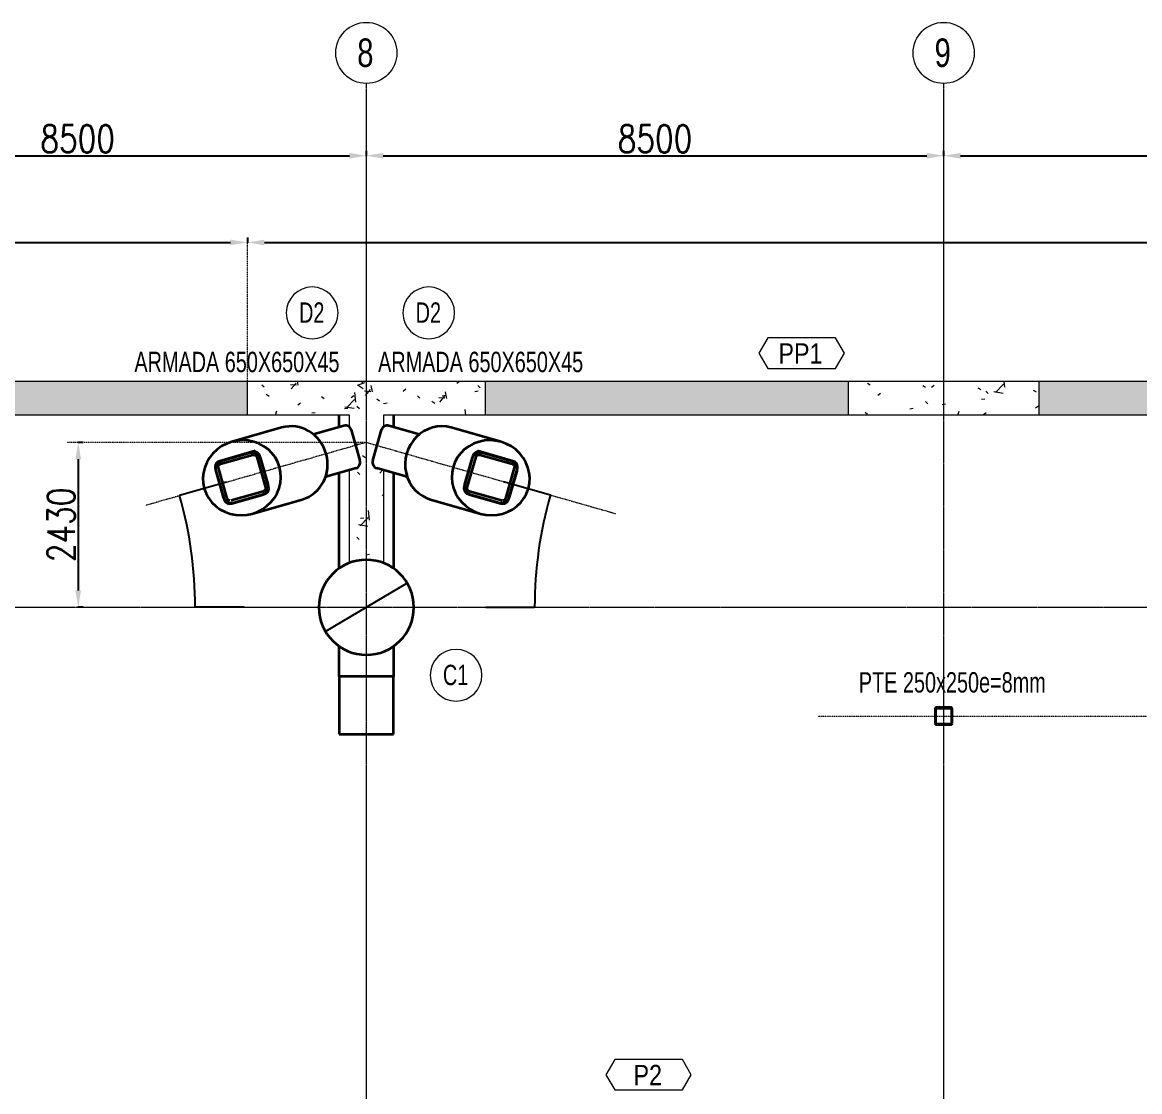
# Model space of a CAD drawing. Header units: metres. Extents: x -5444 to 112500, y -2287 to 89414.
# Drawn here: x 24615 to 41065, y 23814 to 39566 of the extents above; entities that cross this region are included whole.
import ezdxf

# ---------------------------------------------------------------- set-up
doc = ezdxf.new("R2010")
doc.units = ezdxf.units.M
doc.header["$LTSCALE"] = 10
doc.linetypes.add('Grid Line', pattern=[3.33375, 1.905, -0.47625, 0.47625, -0.47625])
doc.linetypes.add('Hidden 0_75', pattern=[0.225, 0.1125, -0.1125])
doc.layers.add('COTAS', color=8, linetype='Continuous')
for name, color, linetype, lineweight in [('E_CIMENTACION-1', 254, 'Continuous', 18), ('E_CIMENTACION-2', 253, 'Continuous', 18), ('E_COLUMNAS-1', 4, 'Continuous', 35), ('E_DETALLES-1', 7, 'Hidden 0_75', 9), ('E_DIM', 2, 'Continuous', 9), ('E_EJES', 8, 'Continuous', 9), ('E_EJES-1', 8, 'Grid Line', 9), ('E_MUROS-1', 10, 'Continuous', 18), ('E_MUROS-2', 253, 'Continuous', 18), ('E_TEXTO', 3, 'Continuous', 9)]:
    doc.layers.add(name, color=color, linetype=linetype, lineweight=lineweight)
doc.styles.add('Arial Narrow', font='', dxfattribs={"width": 0.85, "height": 0.3})
doc.styles.add('Arial Narrow_1', font='', dxfattribs={"height": 0.3})
doc.styles.add('CNI_COTAS', font='romans.shx', dxfattribs={"width": 0.8})
doc.styles.add('Swis721 LtCn BT', font='swisscl.ttf', dxfattribs={"height": 0.42})
doc.styles.add('Yu Gothic UI Light', font='Yu Gothic UI Light.ttf', dxfattribs={"height": 0.225})
doc.styles.get('Arial Narrow').set_extended_font_data('Arial Narrow')
doc.styles.get('Arial Narrow_1').set_extended_font_data('Arial Narrow')
doc.dimstyles.new('1.5', dxfattribs={"dimscale": 0, "dimtxt": 400, "dimasz": 250, "dimexe": 4, "dimexo": 4, "dimgap": 50, "dimtad": 1, "dimdec": 0, "dimzin": 4, "dimdsep": 46, "dimtxsty": 'CNI_COTAS', "dimcen": 0, "dimclrd": 256, "dimclrt": 3, "dimadec": 0, "dimazin": 0, "dimtfac": 1, "dimtdec": 0, "dimtmove": 2, "dimatfit": 0, "dimfxl": 0.05, "dimtolj": 1, "dimtzin": 0, "dimarcsym": 0})
doc.dimstyles.new('CNI_COTAS_DIAMETRO_1', dxfattribs={"dimscale": 0.3048, "dimtxt": 0.235657, "dimasz": 0.984252, "dimexe": 1.181102, "dimexo": 0, "dimgap": 0.738189, "dimtad": 1, "dimjust": 3, "dimrnd": 0.01, "dimzin": 0, "dimdsep": 46, "dimtxsty": 'Yu Gothic UI Light', "dimblk1": 'OPEN30', "dimblk2": 'OPEN30', "dimsah": 1, "dimcen": 0.09, "dimdle": 0.492126, "dimazin": 0, "dimtfac": 1, "dimtdec": 4, "dimtix": 1, "dimtmove": 0, "dimatfit": 2, "dimfxl": 1, "dimtvp": 1, "dimtolj": 1, "dimtzin": 0, "dimarcsym": 2})
doc.dimstyles.new('CNI_COTAS_RADIAL', dxfattribs={"dimscale": 0.3048, "dimtxt": 0.235657, "dimasz": 0.984252, "dimexe": 1.181102, "dimexo": 0.738189, "dimgap": 0.492126, "dimtad": 1, "dimrnd": 0.01, "dimzin": 0, "dimdsep": 46, "dimtxsty": 'Yu Gothic UI Light', "dimblk1": 'OPEN30', "dimblk2": 'OPEN30', "dimsah": 1, "dimcen": 0.09, "dimdle": 0.246063, "dimazin": 0, "dimtfac": 1, "dimtdec": 4, "dimtix": 1, "dimtmove": 0, "dimatfit": 3, "dimfxl": 1, "dimtvp": 1, "dimtolj": 1, "dimtzin": 0, "dimarcsym": 2})
pattern_1 = [(50, (95341.5, -135213.6), (1092.9874, -96.024), [114, -1257]), (355, (95341.5, -135213.6), (-211.8535, 1146.828), [91, -1006]), (100.451, (95432.5, -135221.6), (882.091, 1050.433), [97, -1069]), (46.184, (95341.5, -134908.6), (1626.246, -252.121), [171, -1886]), (96.636, (95477.5, -134929.6), (1423.989, 1484.504), [146, -1603]), (351.184, (95341.5, -134908.6), (1424.305, 1484.244), [137, -1509]), (21, (95493.5, -134984.6), (909.395, -613.8754), [114, -1257]), (326, (95493.5, -134984.6), (370.702, 1105.747), [91, -1006]), (71.451, (95569.5, -135036.6), (1280.754, 491.083), [97, -1069]), (37.5, (95341.5, -135213.64), (19.0208, 507.4399), [50, -943, 50, -971, -1010]), (37.5, (95341.5, -135213.64), (19.0208, 507.4399), [-2015, 50, -959]), (7.5, (95341.5, -135213.64), (400.9215, 601.4765), [50, -532, 50, -920, -385]), (7.5, (95341.5, -135213.64), (400.9215, 601.4765), [-1553, 50, -335]), (327.5, (95001.5, -135213.64), (813.8092, -34.6925), [50, -331, 50, -1138, -1577]), (327.5, (95001.5, -135213.64), (813.8092, -34.6925), [-1570, 50, -1527]), (317.5, (94849.5, -135213.64), (888.673, 152.753), [50, -445, 50, -739, -1120]), (317.5, (94849.5, -135213.64), (888.673, 152.753), [-1285, 50, -1070])]

# ---------------------------------------------------------------- blocks, each defined once
blk = doc.blocks.new('EST_SCM_RECALCE_4 - EST_SCM_RECALCE_4-1579099-_0_00m_LOC COLUMNAS Y MUROS PISO 1')
at = {"layer": 'E_COLUMNAS-1'}
for p, q in [((-83.062, 168.768), (-83.062, 168.942)), ((-82.262, 168.942), (-82.262, 168.768)), ((-83.062, 166.685), (-83.062, 168.092)), ((-82.262, 168.092), (-82.262, 166.685)), ((-83.062, 165.095), (-83.062, 165.54)), ((-82.262, 165.54), (-82.262, 165.095)), ((-82.262, 165.095), (-83.062, 165.095)), ((-83.062, 165.095), (-83.062, 164.243)), ((-82.262, 164.243), (-82.262, 165.095)), ((-83.062, 164.243), (-82.262, 164.243))]:
    blk.add_line(p, q, dxfattribs=at)
blk = doc.blocks.new('EST_SCM_COLUMNA-METALICA-SECCION-CUADRADA - EST_SCM_COLUMNA-TUBULAR-CUADRADA_PTEØ_250x250e_8mm-3539288-_0_00m_LOC COLUMNAS Y MUROS PISO 1')
at = {"layer": 'E_COLUMNAS-1'}
for p, q in [((-0.125, 0.109), (-0.125, -0.109)), ((-0.117, -0.109), (-0.117, 0.109)), ((0.109, 0.125), (-0.109, 0.125)), ((-0.109, 0.117), (0.109, 0.117)), ((0.117, 0.109), (0.117, -0.109)), ((0.125, -0.109), (0.125, 0.109)), ((0.109, -0.117), (-0.109, -0.117)), ((-0.109, -0.125), (0.109, -0.125))]:
    blk.add_line(p, q, dxfattribs=at)
for centre, radius, start, end in [((-0.109, 0.109), 0.016, 90, 180), ((-0.109, 0.109), 0.008, 90, 180), ((0.109, 0.109), 0.016, 360, 90), ((0.109, 0.109), 0.008, 0, 90), ((-0.109, -0.109), 0.016, 180, 270), ((-0.109, -0.109), 0.008, 180, 270), ((0.109, -0.109), 0.016, 270, 360), ((0.109, -0.109), 0.008, 270, 360)]:
    blk.add_arc(centre, radius, start, end, dxfattribs=at)
blk = doc.blocks.new('EST_SCM_CAMISA_11 - EST_SCM_CAMISA_4-2887214-_0_00m_LOC COLUMNAS Y MUROS PISO 1')
at = {"layer": 'E_COLUMNAS-1'}
for p, q in [((-63.679, 168.6), (-64.414, 168.81)), ((-64.212, 167.975), (-64.104, 168.353)), ((-63.94, 168.44), (-63.543, 168.326)), ((-63.449, 168.166), (-63.558, 167.787)), ((-63.732, 167.705), (-64.129, 167.818)), ((-64.716, 167.752), (-63.982, 167.542))]:
    blk.add_line(p, q, dxfattribs=at)
at = {"layer": 'E_COLUMNAS-1', "flags": 128}
for points in [[(-63.679, 168.6), (-63.76, 168.617), (-63.842, 168.623), (-63.923, 168.618), (-64.003, 168.601), (-64.079, 168.574), (-64.15, 168.537), (-64.215, 168.49), (-64.272, 168.435), (-64.32, 168.372), (-64.357, 168.303), (-64.385, 168.229), (-64.401, 168.152), (-64.405, 168.074), (-64.397, 167.995), (-64.378, 167.918), (-64.348, 167.844), (-64.308, 167.775), (-64.257, 167.712), (-64.198, 167.656), (-64.132, 167.608), (-64.059, 167.57), (-63.982, 167.542)], [(-63.982, 167.542), (-63.901, 167.525), (-63.82, 167.519), (-63.738, 167.524), (-63.658, 167.54), (-63.582, 167.567), (-63.511, 167.605), (-63.446, 167.652), (-63.39, 167.707), (-63.342, 167.77), (-63.304, 167.839), (-63.277, 167.912), (-63.261, 167.989), (-63.257, 168.068), (-63.264, 168.146), (-63.283, 168.223), (-63.313, 168.297), (-63.354, 168.367), (-63.404, 168.43), (-63.463, 168.486), (-63.53, 168.534), (-63.602, 168.572), (-63.679, 168.6)], [(-64.104, 168.353), (-64.093, 168.38), (-64.076, 168.403), (-64.054, 168.422), (-64.028, 168.436), (-63.999, 168.443), (-63.969, 168.445), (-63.94, 168.44)], [(-63.543, 168.326), (-63.515, 168.315), (-63.491, 168.298), (-63.47, 168.276), (-63.455, 168.251), (-63.447, 168.223), (-63.445, 168.195), (-63.449, 168.166)], [(-64.129, 167.818), (-64.158, 167.833), (-64.183, 167.855), (-64.202, 167.881), (-64.213, 167.911), (-64.217, 167.943), (-64.212, 167.975)], [(-63.558, 167.787), (-63.569, 167.76), (-63.588, 167.735), (-63.611, 167.716), (-63.639, 167.703), (-63.67, 167.696), (-63.701, 167.697), (-63.732, 167.705)]]:
    blk.add_lwpolyline(points, dxfattribs=at)
at = {"layer": 'E_COLUMNAS-1'}
blk.add_ellipse((-64.565, 168.281), major_axis=(0.151, 0.529), ratio=0.954563, start_param=0, end_param=3.141593, dxfattribs=at)
blk = doc.blocks.new('EST_SCM_CAMISA_12 - EST_SCM_CAMISA_4-2887232-_0_00m_LOC COLUMNAS Y MUROS PISO 1')
at = {"layer": 'E_COLUMNAS-1'}
for p, q in [((-66.91, 168.81), (-67.645, 168.6)), ((-67.781, 168.326), (-67.384, 168.44)), ((-67.22, 168.353), (-67.112, 167.975)), ((-67.767, 167.787), (-67.875, 168.166)), ((-67.195, 167.818), (-67.592, 167.705)), ((-67.342, 167.542), (-66.608, 167.752))]:
    blk.add_line(p, q, dxfattribs=at)
at = {"layer": 'E_COLUMNAS-1', "flags": 128}
for points in [[(-67.342, 167.542), (-67.265, 167.57), (-67.192, 167.608), (-67.126, 167.656), (-67.067, 167.712), (-67.016, 167.775), (-66.976, 167.844), (-66.946, 167.918), (-66.927, 167.995), (-66.919, 168.074), (-66.924, 168.152), (-66.94, 168.229), (-66.967, 168.303), (-67.005, 168.372), (-67.052, 168.435), (-67.109, 168.49), (-67.174, 168.537), (-67.245, 168.574), (-67.321, 168.601), (-67.401, 168.618), (-67.483, 168.623), (-67.564, 168.617), (-67.645, 168.6)], [(-67.645, 168.6), (-67.722, 168.572), (-67.795, 168.534), (-67.861, 168.486), (-67.92, 168.43), (-67.971, 168.367), (-68.011, 168.297), (-68.041, 168.223), (-68.06, 168.146), (-68.068, 168.068), (-68.063, 167.989), (-68.048, 167.912), (-68.02, 167.839), (-67.982, 167.77), (-67.935, 167.707), (-67.878, 167.652), (-67.813, 167.605), (-67.742, 167.567), (-67.666, 167.54), (-67.586, 167.524), (-67.505, 167.519), (-67.423, 167.525), (-67.342, 167.542)], [(-67.875, 168.166), (-67.88, 168.195), (-67.877, 168.223), (-67.869, 168.251), (-67.854, 168.276), (-67.834, 168.298), (-67.809, 168.315), (-67.781, 168.326)], [(-67.384, 168.44), (-67.355, 168.445), (-67.325, 168.443), (-67.296, 168.436), (-67.27, 168.422), (-67.248, 168.403), (-67.231, 168.38), (-67.221, 168.355)], [(-67.112, 167.975), (-67.107, 167.943), (-67.111, 167.911), (-67.122, 167.881), (-67.141, 167.855), (-67.166, 167.833), (-67.195, 167.818)], [(-67.592, 167.705), (-67.623, 167.697), (-67.654, 167.696), (-67.685, 167.703), (-67.713, 167.716), (-67.737, 167.735), (-67.755, 167.76), (-67.767, 167.787)]]:
    blk.add_lwpolyline(points, dxfattribs=at)
at = {"layer": 'E_COLUMNAS-1'}
blk.add_ellipse((-66.759, 168.281), major_axis=(-0.151, 0.529), ratio=0.954563, start_param=3.141593, end_param=6.283185, dxfattribs=at)
blk = doc.blocks.new('Grid - CNI_NOMBRE EJES-372759-_0_00m_LOC COLUMNAS Y MUROS PISO 1')
at = {"layer": 'E_EJES'}
blk.add_circle((0, 0), 0.003, dxfattribs=at)
blk = doc.blocks.new('CNI_TAG COLUMNAS CONCRETO MARCA - CNI_COLUMNA CONCRETO-582370-_0_00m_LOC COLUMNAS Y MUROS PISO 1')
at = {"layer": 'E_TEXTO'}
for start, end in [(360, 180), (180, 360)]:
    blk.add_arc((0.00026, -0.00015), 0.00254, start, end, dxfattribs=at)
blk = doc.blocks.new('CNI_TAG PANTALLAS Y CONTENCIONES_MARCA - CNI_TAG PANTALLA_MARCA-583536-_0_00m_LOC COLUMNAS Y MUROS PISO 1')
at = {"layer": 'E_TEXTO'}
for p, q in [((-0.00291, 0.00304), (-0.00377, 0.00155)), ((0.00374, 0.00304), (-0.00291, 0.00304)), ((0.00461, 0.00155), (0.00374, 0.00304)), ((-0.00377, 0.00155), (-0.00291, 0.00005)), ((0.00374, 0.00005), (0.00461, 0.00155)), ((-0.00291, 0.00005), (0.00374, 0.00005))]:
    blk.add_line(p, q, dxfattribs=at)
blk = doc.blocks.new('DIMBLOCK9-_0_00m_LOC COLUMNAS Y MUROS PISO 1')
at = {"layer": 'COTAS', "color": 0, "lineweight": -2, "transparency": 16777216}
for p, q in [((21179, 37672), (21179, 37597)), ((29679, 37672), (29679, 37597))]:
    blk.add_line(p, q, dxfattribs=at)
at = {"layer": 'COTAS', "lineweight": -2, "transparency": 16777216}
blk.add_line((21429, 37601), (29429, 37601), dxfattribs=at)
at = {"layer": 'COTAS', "transparency": 16777216}
for points in [[(21429, 37643), (21429, 37559), (21179, 37601)], [(29429, 37643), (29429, 37559), (29679, 37601)]]:
    blk.add_solid(points, dxfattribs=at)
at = {"layer": 'Defpoints', "color": 0, "transparency": 16777216}
for p in [(21179, 37676), (29679, 37676), (29679, 37601)]:
    blk.add_point(p, dxfattribs=at)
at = {"layer": 'COTAS', "color": 3, "transparency": 16777216, "insert": (25429, 37851), "char_height": 400, "width": 2.26, "attachment_point": 5, "style": 'CNI_COTAS'}
blk.add_mtext('\\A1;8500', dxfattribs=at)
blk = doc.blocks.new('DIMBLOCK10-_0_00m_LOC COLUMNAS Y MUROS PISO 1')
at = {"layer": 'COTAS', "color": 0, "lineweight": -2, "transparency": 16777216}
for p, q in [((29679, 37672), (29679, 37597)), ((38179, 37672), (38179, 37597))]:
    blk.add_line(p, q, dxfattribs=at)
at = {"layer": 'COTAS', "lineweight": -2, "transparency": 16777216}
blk.add_line((29929, 37601), (37929, 37601), dxfattribs=at)
at = {"layer": 'COTAS', "transparency": 16777216}
for points in [[(29929, 37643), (29929, 37559), (29679, 37601)], [(37929, 37643), (37929, 37559), (38179, 37601)]]:
    blk.add_solid(points, dxfattribs=at)
at = {"layer": 'Defpoints', "color": 0, "transparency": 16777216}
for p in [(29679, 37676), (38179, 37676), (38179, 37601)]:
    blk.add_point(p, dxfattribs=at)
at = {"layer": 'COTAS', "color": 3, "transparency": 16777216, "insert": (33929, 37851), "char_height": 400, "width": 2.26, "attachment_point": 5, "style": 'CNI_COTAS'}
blk.add_mtext('\\A1;8500', dxfattribs=at)
blk = doc.blocks.new('DIMBLOCK11-_0_00m_LOC COLUMNAS Y MUROS PISO 1')
at = {"layer": 'COTAS', "color": 0, "lineweight": -2, "transparency": 16777216}
for p, q in [((38179, 37672), (38179, 37597)), ((46679, 37672), (46679, 37597))]:
    blk.add_line(p, q, dxfattribs=at)
at = {"layer": 'COTAS', "lineweight": -2, "transparency": 16777216}
blk.add_line((38429, 37601), (46429, 37601), dxfattribs=at)
at = {"layer": 'COTAS', "transparency": 16777216}
for points in [[(38429, 37643), (38429, 37559), (38179, 37601)], [(46429, 37643), (46429, 37559), (46679, 37601)]]:
    blk.add_solid(points, dxfattribs=at)
at = {"layer": 'Defpoints', "color": 0, "transparency": 16777216}
for p in [(38179, 37676), (46679, 37676), (46679, 37601)]:
    blk.add_point(p, dxfattribs=at)
at = {"layer": 'COTAS', "color": 3, "transparency": 16777216, "insert": (42429, 37851), "char_height": 400, "width": 2.26, "attachment_point": 5, "style": 'CNI_COTAS'}
blk.add_mtext('\\A1;8500', dxfattribs=at)
blk = doc.blocks.new('_Open30')
at = {"color": 0, "linetype": 'ByBlock', "lineweight": -2}
for p, q in [((-1, 0), (0, 0)), ((0, 0), (-1, 0)), ((0, 0), (-1, 0))]:
    blk.add_line(p, q, dxfattribs=at)
blk = doc.blocks.new('DIMBLOCK50-_0_00m_LOC COLUMNAS Y MUROS PISO 1')
at = {"layer": 'Defpoints', "color": 0, "transparency": 16777216}
for p in [(30282, 31304), (29076, 30593)]:
    blk.add_point(p, dxfattribs=at)
at = {"layer": 'E_DIM', "color": 0, "lineweight": -2, "transparency": 16777216}
blk.add_line((30282, 31304), (29077, 30593), dxfattribs=at)
at = {"layer": 'E_DIM', "color": 0, "lineweight": -2, "transparency": 16777216, "xscale": 0.3, "yscale": 0.3, "zscale": 0.3}
for p, rotation in [((30282, 31304), 30.53505781999371), ((29076, 30593), 210.5350578199937)]:
    blk.add_blockref('_Open30', p, dxfattribs=dict(at, rotation=rotation))
at = {"layer": 'E_DIM', "color": 0, "transparency": 16777216, "insert": (29679, 30949), "char_height": 0.225, "width": 0.956, "attachment_point": 5, "rotation": 30.5351, "style": 'Yu Gothic UI Light'}
blk.add_mtext('\\A1;ø1400.00', dxfattribs=at)
blk = doc.blocks.new('DIMBLOCK103-_0_00m_LOC COLUMNAS Y MUROS PISO 1')
at = {"layer": 'Defpoints', "color": 0, "transparency": 16777216}
for p in [(44843, 32854), (44363, 31524), (38181, 30949), (45110, 30949)]:
    blk.add_point(p, dxfattribs=at)
at = {"layer": 'E_DIM', "color": 0, "lineweight": -2, "transparency": 16777216}
for p, q in [((44842, 32854), (44150, 32656)), ((45109, 30949), (44389, 30949))]:
    blk.add_line(p, q, dxfattribs=at)
blk.add_arc((38181, 30949), 6208, 0.0028, 15.9548, dxfattribs=at)
at = {"layer": 'E_DIM', "color": 0, "lineweight": -2, "transparency": 16777216, "xscale": 0.3, "yscale": 0.3, "zscale": 0.3}
for p, rotation in [((44150, 32656), 105.9561974709259), ((44390, 30949), 270.001384314207)]:
    blk.add_blockref('_Open30', p, dxfattribs=dict(at, rotation=rotation))
at = {"layer": 'E_DIM', "color": 0, "transparency": 16777216, "insert": (44330, 31811), "char_height": 0.225, "width": 0.977, "attachment_point": 5, "rotation": 277.9788, "style": 'Yu Gothic UI Light'}
blk.add_mtext('\\A1;15.96°', dxfattribs=at)
blk = doc.blocks.new('DIMBLOCK111-_0_00m_LOC COLUMNAS Y MUROS PISO 1')
at = {"layer": 'COTAS', "color": 0, "lineweight": -2, "transparency": 16777216}
for p, q in [((27929, 36395), (27929, 36320)), ((-20, 36253), (-20, 36328))]:
    blk.add_line(p, q, dxfattribs=at)
at = {"layer": 'COTAS', "lineweight": -2, "transparency": 16777216}
blk.add_line((230, 36324), (27679, 36324), dxfattribs=at)
at = {"layer": 'COTAS', "transparency": 16777216}
for points in [[(230, 36365), (230, 36282), (-20, 36324)], [(27679, 36365), (27679, 36282), (27929, 36324)]]:
    blk.add_solid(points, dxfattribs=at)
at = {"layer": 'Defpoints', "color": 0, "transparency": 16777216}
for p in [(27929, 36399), (-20, 36249), (27929, 36324)]:
    blk.add_point(p, dxfattribs=at)
at = {"layer": 'COTAS', "color": 3, "transparency": 16777216, "insert": (13954, 36574), "char_height": 400, "width": 2.88, "attachment_point": 5, "style": 'CNI_COTAS'}
blk.add_mtext('\\A1;27950', dxfattribs=at)
blk = doc.blocks.new('DIMBLOCK112-_0_00m_LOC COLUMNAS Y MUROS PISO 1')
at = {"layer": 'COTAS', "color": 0, "lineweight": -2, "transparency": 16777216}
for p, q in [((27929, 36395), (27929, 36320)), ((82429, 36395), (82429, 36320))]:
    blk.add_line(p, q, dxfattribs=at)
at = {"layer": 'COTAS', "lineweight": -2, "transparency": 16777216}
blk.add_line((28179, 36324), (82179, 36324), dxfattribs=at)
at = {"layer": 'COTAS', "transparency": 16777216}
for points in [[(28179, 36365), (28179, 36282), (27929, 36324)], [(82179, 36365), (82179, 36282), (82429, 36324)]]:
    blk.add_solid(points, dxfattribs=at)
at = {"layer": 'Defpoints', "color": 0, "transparency": 16777216}
for p in [(27929, 36399), (82429, 36399), (82429, 36324)]:
    blk.add_point(p, dxfattribs=at)
at = {"layer": 'COTAS', "color": 3, "transparency": 16777216, "insert": (55179, 36574), "char_height": 400, "width": 2.94, "attachment_point": 5, "style": 'CNI_COTAS'}
blk.add_mtext('\\A1;54500', dxfattribs=at)
blk = doc.blocks.new('DIMBLOCK157-_0_00m_LOC COLUMNAS Y MUROS PISO 1')
at = {"layer": 'COTAS', "color": 0, "lineweight": -2, "transparency": 16777216}
for p, q in [((25508, 33379), (25433, 33379)), ((25508, 30949), (25433, 30949))]:
    blk.add_line(p, q, dxfattribs=at)
at = {"layer": 'COTAS', "lineweight": -2, "transparency": 16777216}
blk.add_line((25437, 33129), (25437, 31199), dxfattribs=at)
at = {"layer": 'COTAS', "transparency": 16777216}
for points in [[(25395, 33129), (25479, 33129), (25437, 33379)], [(25395, 31199), (25479, 31199), (25437, 30949)]]:
    blk.add_solid(points, dxfattribs=at)
at = {"layer": 'Defpoints', "color": 0, "transparency": 16777216}
for p in [(25512, 33379), (25437, 30949), (25512, 30949)]:
    blk.add_point(p, dxfattribs=at)
at = {"layer": 'COTAS', "color": 3, "transparency": 16777216, "insert": (25187, 32164), "char_height": 400, "width": 2.28, "attachment_point": 5, "rotation": 90, "style": 'CNI_COTAS'}
blk.add_mtext('\\A1;2430', dxfattribs=at)
blk = doc.blocks.new('DIMBLOCK167-_0_00m_LOC COLUMNAS Y MUROS PISO 1')
at = {"layer": 'Defpoints', "color": 0, "transparency": 16777216}
for p in [(27621, 32793), (27133, 31504), (21164, 30949), (27879, 30949)]:
    blk.add_point(p, dxfattribs=at)
at = {"layer": 'E_DIM', "color": 0, "lineweight": -2, "transparency": 16777216}
for p, q in [((27621, 32792), (26928, 32595)), ((27879, 30949), (27159, 30949))]:
    blk.add_line(p, q, dxfattribs=at)
blk.add_arc((21164, 30949), 5995, 0.0029, 15.9334, dxfattribs=at)
at = {"layer": 'E_DIM', "color": 0, "lineweight": -2, "transparency": 16777216, "xscale": 0.3, "yscale": 0.3, "zscale": 0.3}
for p, rotation in [((26929, 32595), 105.9348090365142), ((27159, 30949), 270.0014335700006)]:
    blk.add_blockref('_Open30', p, dxfattribs=dict(at, rotation=rotation))
at = {"layer": 'E_DIM', "color": 0, "transparency": 16777216, "insert": (27101, 31780), "char_height": 0.225, "width": 0.982, "attachment_point": 5, "rotation": 277.9681, "style": 'Yu Gothic UI Light'}
blk.add_mtext('\\A1;15.94°', dxfattribs=at)
blk = doc.blocks.new('DIMBLOCK168-_0_00m_LOC COLUMNAS Y MUROS PISO 1')
at = {"layer": 'Defpoints', "color": 0, "transparency": 16777216}
for p in [(31696, 32804), (32260, 32062), (31437, 30949), (38189, 30949)]:
    blk.add_point(p, dxfattribs=at)
at = {"layer": 'E_DIM', "color": 0, "lineweight": -2, "transparency": 16777216}
for p, q in [((31697, 32804), (32389, 32606)), ((31437, 30949), (32157, 30949))]:
    blk.add_line(p, q, dxfattribs=at)
blk.add_arc((38189, 30949), 6032, 164.0553, 179.9972, dxfattribs=at)
at = {"layer": 'E_DIM', "color": 0, "lineweight": -2, "transparency": 16777216, "xscale": 0.3, "yscale": 0.3, "zscale": 0.3}
for p, rotation in [((32389, 32606), 74.05389811302128), ((32157, 30949), 269.9985751862135)]:
    blk.add_blockref('_Open30', p, dxfattribs=dict(at, rotation=rotation))
at = {"layer": 'E_DIM', "color": 0, "transparency": 16777216, "insert": (32215, 31786), "char_height": 0.225, "width": 0.977, "attachment_point": 5, "rotation": 82.0262, "style": 'Yu Gothic UI Light'}
blk.add_mtext('\\A1;15.95°', dxfattribs=at)

msp = doc.modelspace()

# ---------------------------------------------------------------- hatches: boundary and pattern name
at = {"layer": 'E_CIMENTACION-1'}
h = msp.add_hatch(dxfattribs=at)
h.set_pattern_fill('FP_1', color=256, scale=1000, style=0, pattern_type=2)
h.set_pattern_definition(pattern_1)
h.paths.add_polyline_path([(29429.4029, 31601.5634), (29498.2295, 31624.927), (29588.0345, 31642.7903), (29679.4029, 31648.7789), (29770.7712, 31642.7903), (29860.5762, 31624.927), (29929.4029, 31601.5634), (29929.4029, 32971.2402), (29831.4277, 32999.2496), (29807.1127, 33010.7823), (29787.5984, 33029.6567), (29774.795, 33054.0255), (29769.9557, 33081.5033), (29773.5543, 33109.4002), (29902.6901, 33561.3116), (29914.3743, 33586.897), (29929.4029, 33603.655), (29929.4029, 33778.7626), (31429.4029, 33778.7626), (31429.4029, 34278.7626), (27929.4029, 34278.7626), (27929.4029, 33778.7626), (29429.4029, 33778.7626), (29429.4029, 33604.5166), (29445.0492, 33587.0628), (29456.7284, 33561.475), (29585.7751, 33109.5382), (29589.3682, 33081.6406), (29584.5235, 33054.1641), (29571.7152, 33029.7981), (29552.197, 33010.9279), (29527.8796, 32999.4006), (29429.4029, 32970.8685), (29429.4029, 31611.2365)])
h = msp.add_hatch(dxfattribs=at)
h.set_pattern_fill('FP_1', color=256, scale=1000, style=0, pattern_type=2)
h.set_pattern_definition(pattern_1)
h.paths.add_polyline_path([(37410.5757, 33778.7626), (39579.5526, 33778.7626), (39579.5526, 34278.7626), (36779.5526, 34278.7626), (36779.5526, 33778.7626)])
at = {"layer": 'E_MUROS-1'}
h = msp.add_hatch(color=256, dxfattribs=at)
h.paths.add_polyline_path([(27929.4029, 33778.7626), (27929.4029, 34278.7626), (22579.5506, 34278.7626), (22579.5506, 33778.7626), (27210.709, 33778.7626)])
h.paths.add_polyline_path([(17010.8424, 33778.7626), (19779.5506, 33778.7626), (19779.5506, 34278.7626), (14429.4029, 34278.7626), (14429.4029, 33778.7626), (15310.8646, 33778.7626)])
h.paths.add_polyline_path([(10929.4029, 33778.7626), (10929.4029, 34278.7626), (5429.4029, 34278.7626), (5429.4029, 33778.7626), (10210.9313, 33778.7626)])
h.paths.add_polyline_path([(479.5631, 33778.7626), (2929.4029, 33778.7626), (2929.4029, 34278.7626), (479.5631, 34278.7626)])
h = msp.add_hatch(color=256, dxfattribs=at)
h.paths.add_polyline_path([(78929.4029, 33778.7626), (78929.4029, 34278.7626), (73579.5526, 34278.7626), (73579.5526, 33778.7626), (78210.0423, 33778.7626)])
h.paths.add_polyline_path([(70779.5526, 33778.7626), (70779.5526, 34278.7626), (65429.4029, 34278.7626), (65429.4029, 33778.7626), (68010.1756, 33778.7626)])
h.paths.add_polyline_path([(61929.4029, 33778.7626), (61929.4029, 34278.7626), (56579.5526, 34278.7626), (56579.5526, 33778.7626), (61210.2645, 33778.7626)])
h.paths.add_polyline_path([(53779.5526, 33778.7626), (53779.5526, 34278.7626), (48429.4029, 34278.7626), (48429.4029, 33778.7626), (51010.3979, 33778.7626)])
h.paths.add_polyline_path([(44929.4029, 33778.7626), (44929.4029, 34278.7626), (39579.5526, 34278.7626), (39579.5526, 33778.7626), (44210.4868, 33778.7626)])
h.paths.add_polyline_path([(36779.5526, 33778.7626), (36779.5526, 34278.7626), (31429.4029, 34278.7626), (31429.4029, 33778.7626), (34010.6201, 33778.7626)])

# ---------------------------------------------------------------- linework, layer by layer
at = {"layer": 'E_CIMENTACION-2'}
for p, q in [((27929.4029, 34278.7626), (31429.4029, 34278.7626)), ((27929.4029, 33778.7626), (27929.4029, 34278.7626)), ((31429.4029, 34278.7626), (31429.4029, 33778.7626)), ((36779.5526, 33778.7626), (36779.5526, 34278.7626)), ((36779.5526, 34278.7626), (39579.5526, 34278.7626)), ((39579.5526, 34278.7626), (39579.5526, 33778.7626)), ((29429.4029, 33778.7626), (27929.4029, 33778.7626)), ((29429.4029, 33604.5166), (29429.4029, 33778.7626)), ((31429.4029, 33778.7626), (29929.4029, 33778.7626)), ((29929.4029, 33778.7626), (29929.4029, 33603.655)), ((39579.5526, 33778.7626), (36779.5526, 33778.7626)), ((29429.4029, 31601.5634), (29429.4029, 32971.7318)), ((29929.4029, 32971.7224), (29929.4029, 31601.5634))]:
    msp.add_line(p, q, dxfattribs=at)
at = {"layer": 'E_COLUMNAS-1'}
for p, q in [((29349.4989, 33624.4448), (28898.2589, 33496.0939)), ((29456.7284, 33561.475), (29585.7751, 33109.5382)), ((29773.5543, 33109.4002), (29902.6901, 33561.3116)), ((30460.5395, 33496.0876), (30009.9145, 33624.2635)), ((27994.7041, 33239.0865), (27521.2549, 33103.8971)), ((28042.9778, 33252.8175), (27994.8011, 33239.1141)), ((31363.8601, 33239.1468), (31315.6835, 33252.8502)), ((31837.3984, 33103.8312), (31363.9759, 33239.1138)), ((27533.6148, 33060.6278), (28007.0639, 33195.8172)), ((28064.754, 33165.4915), (28193.8456, 32713.5674)), ((28239.1758, 32726.5111), (28110.0842, 33178.4351)), ((31248.5822, 33178.4857), (31119.3929, 32726.5895)), ((31164.7206, 32713.6369), (31293.9099, 33165.5331)), ((31351.6067, 33195.8471), (31825.0292, 33060.5645)), ((27455.3141, 32991.4711), (27584.4057, 32539.547)), ((27629.736, 32552.4907), (27500.6444, 33004.4148)), ((29527.8796, 32999.4006), (29096.4898, 32876.1746)), ((30262.7909, 32875.9304), (29831.4277, 32999.2496)), ((31857.9877, 33004.3453), (31728.7984, 32552.4491)), ((31774.1261, 32539.4965), (31903.3154, 32991.3927)), ((29077.5242, 32870.7799), (29096.4016, 32876.1495)), ((30262.8961, 32875.9004), (30281.3184, 32870.6603)), ((28160.8752, 32657.3544), (27687.426, 32522.165)), ((27699.6888, 32478.8681), (28152.532, 32607.6749)), ((27699.7859, 32478.8957), (28173.235, 32614.0851)), ((31185.3099, 32614.151), (31658.7324, 32478.8684)), ((31671.1016, 32522.135), (31197.6791, 32657.4176)), ((31206.7504, 32607.4302), (31658.8482, 32478.8354)), ((31680.3573, 32520.4484), (31671.1016, 32522.135))]:
    msp.add_line(p, q, dxfattribs=at)
at = {"layer": 'E_COLUMNAS-1', "flags": 128}
for points in [[(28110.0842, 33178.4351), (28098.0082, 33203.91), (28078.2397, 33224.3573), (28052.714, 33237.7753), (28023.9295, 33242.8506), (27994.7041, 33239.0865)], [(31363.9759, 33239.1138), (31334.7511, 33242.8837), (31305.9654, 33237.8141), (31280.4367, 33224.4012), (31260.6637, 33203.958), (31248.5822, 33178.4857)], [(27521.2549, 33103.8971), (27494.4492, 33091.662), (27472.6871, 33072.1535), (27458.0989, 33047.2813), (27452.1126, 33019.4801), (27455.3141, 32991.4711)], [(28007.0639, 33195.8172), (28025.3519, 33197.4768), (28042.7373, 33192.2964), (28056.5735, 33181.0647), (28064.754, 33165.4915)], [(31293.9099, 33165.5331), (31302.0937, 33181.1046), (31315.9324, 33192.3335), (31333.319, 33197.5104), (31351.6067, 33195.8471)], [(31903.3154, 32991.3927), (31906.523, 33019.4009), (31900.5426, 33047.2032), (31885.9597, 33072.0781), (31864.2017, 33091.5908), (31837.3984, 33103.8312)], [(27500.6444, 33004.4148), (27499.365, 33021.9585), (27505.1816, 33038.8019), (27517.2085, 33052.3808), (27533.6148, 33060.6278)], [(31825.0292, 33060.5645), (31841.4338, 33052.3143), (31853.4579, 33038.7332), (31859.2708, 33021.8887), (31857.9877, 33004.3453)], [(28193.8456, 32713.5674), (28195.1249, 32696.0237), (28189.3084, 32679.1802), (28177.2815, 32665.6014), (28160.8752, 32657.3544)], [(28173.235, 32614.0851), (28200.0408, 32626.3202), (28221.8028, 32645.8287), (28236.391, 32670.7009), (28242.3774, 32698.5021), (28239.1758, 32726.5111)], [(31119.3929, 32726.5895), (31116.1853, 32698.5813), (31122.1657, 32670.779), (31136.7486, 32645.9041), (31158.5066, 32626.3914), (31185.3099, 32614.151)], [(31197.6791, 32657.4176), (31181.2745, 32665.6679), (31169.2504, 32679.249), (31163.4375, 32696.0935), (31164.7206, 32713.6369)], [(27584.4057, 32539.547), (27596.4818, 32514.0721), (27616.2502, 32493.6249), (27641.7759, 32480.2069), (27670.5604, 32475.1316), (27699.7859, 32478.8957)], [(27669.1381, 32520.5054), (27651.7526, 32525.6858), (27637.9164, 32536.9175), (27629.736, 32552.4907)], [(31658.7324, 32478.8684), (31687.9572, 32475.0985), (31716.7429, 32480.1681), (31742.2716, 32493.581), (31762.0446, 32514.0241), (31774.1261, 32539.4965)], [(31728.7984, 32552.4491), (31720.6146, 32536.8776), (31706.7759, 32525.6487), (31689.3893, 32520.4718)]]:
    msp.add_lwpolyline(points, dxfattribs=at)
at = {"layer": 'E_COLUMNAS-1'}
for start, end in [(360, 180), (180, 360)]:
    msp.add_arc((29679.4029, 30948.7789), 700, start, end, dxfattribs=at)
for centre, major_axis, start_param, end_param in [((29374.1218, 33537.8786), (-24.6229, 86.5662), 4.7134559432, 6.28425227), ((29985.2915, 33537.6973), (24.6229, 86.5662), 6.2819120252, 7.852708352), ((29503.1686, 33085.9417), (-24.6229, 86.5662), 3.1426596164, 4.7134559432), ((29856.1558, 33085.7859), (24.6229, 86.5662), 1.5695230448, 3.1403193716)]:
    msp.add_ellipse(centre, major_axis=major_axis, ratio=0.9545626407, start_param=start_param, end_param=end_param, dxfattribs=at)
at = {"layer": 'E_DETALLES-1'}
for p, q in [((27929.4029, 34228.7789), (27929.4029, 36327.7789)), ((29679.4029, 33378.7789), (25272.4029, 33378.7789)), ((29679.4029, 33378.7789), (26426.7118, 32448.8919)), ((29679.4029, 33378.7789), (33351.2396, 32328.8379)), ((36332.8029, 29345.6634), (97831.8029, 29345.6634))]:
    msp.add_line(p, q, dxfattribs=at)
at = {"layer": 'E_EJES-1'}
for p, q in [((29679.4029, -1101.314), (29679.4029, 38666.2144)), ((38179.4029, -1101.314), (38179.4029, 38666.2144)), ((-3637.6038, 30948.7789), (105501.3014, 30948.7789))]:
    msp.add_line(p, q, dxfattribs=at)
at = {"layer": 'E_MUROS-2'}
for p, q in [((22579.5506, 34278.7626), (27929.4029, 34278.7626)), ((31429.4029, 34278.7626), (36779.5526, 34278.7626)), ((39579.5526, 34278.7626), (44929.4029, 34278.7626)), ((27929.4029, 33778.7626), (22579.5506, 33778.7626)), ((36779.5526, 33778.7626), (31429.4029, 33778.7626)), ((44929.4029, 33778.7626), (39579.5526, 33778.7626))]:
    msp.add_line(p, q, dxfattribs=at)

# ---------------------------------------------------------------- block references
at = {"layer": 'E_COLUMNAS-1', "xscale": 1000, "yscale": 1000, "zscale": 1000}
for name, p in [('EST_SCM_RECALCE_4 - EST_SCM_RECALCE_4-1579099-_0_00m_LOC COLUMNAS Y MUROS PISO 1', (112341.5002, -135163.6575)), ('EST_SCM_CAMISA_12 - EST_SCM_CAMISA_4-2887232-_0_00m_LOC COLUMNAS Y MUROS PISO 1', (95341.5002, -135213.6412)), ('EST_SCM_CAMISA_11 - EST_SCM_CAMISA_4-2887214-_0_00m_LOC COLUMNAS Y MUROS PISO 1', (95341.5002, -135213.6412)), ('EST_SCM_COLUMNA-METALICA-SECCION-CUADRADA - EST_SCM_COLUMNA-TUBULAR-CUADRADA_PTEØ_250x250e_8mm-3539288-_0_00m_LOC COLUMNAS Y MUROS PISO 1', (38179.4029, 29345.6634))]:
    msp.add_blockref(name, p, dxfattribs=at)
at = {"layer": 'E_EJES', "xscale": 149999.9999999999, "yscale": 149999.9999999999, "zscale": 149999.9999999999}
for p in [(29679.4029, 39116.2144), (38179.4029, 39116.2144)]:
    msp.add_blockref('Grid - CNI_NOMBRE EJES-372759-_0_00m_LOC COLUMNAS Y MUROS PISO 1', p, dxfattribs=at)
at = {"layer": 'E_TEXTO', "xscale": 149999.9999999999, "yscale": 149999.9999999999, "zscale": 149999.9999999999}
for name, p in [('CNI_TAG COLUMNAS CONCRETO MARCA - CNI_COLUMNA CONCRETO-582370-_0_00m_LOC COLUMNAS Y MUROS PISO 1', (28842.6652, 35309.2134)), ('CNI_TAG COLUMNAS CONCRETO MARCA - CNI_COLUMNA CONCRETO-582370-_0_00m_LOC COLUMNAS Y MUROS PISO 1', (30559.5953, 35309.1067)), ('CNI_TAG PANTALLAS Y CONTENCIONES_MARCA - CNI_TAG PANTALLA_MARCA-583536-_0_00m_LOC COLUMNAS Y MUROS PISO 1', (36025.4651, 34461.1322)), ('CNI_TAG COLUMNAS CONCRETO MARCA - CNI_COLUMNA CONCRETO-582370-_0_00m_LOC COLUMNAS Y MUROS PISO 1', (30961.1372, 29971.1849)), ('CNI_TAG PANTALLAS Y CONTENCIONES_MARCA - CNI_TAG PANTALLA_MARCA-583536-_0_00m_LOC COLUMNAS Y MUROS PISO 1', (33772.2611, 23831.257))]:
    msp.add_blockref(name, p, dxfattribs=at)

# ---------------------------------------------------------------- texts
at = {"layer": 'E_EJES', "char_height": 420, "width": 312.658125, "attachment_point": 1, "style": 'Swis721 LtCn BT'}
for s, insert in [('8', (29544.9698, 39328.8139)), ('9', (38044.9698, 39328.8139))]:
    msp.add_mtext(s, dxfattribs=dict(at, insert=insert))
at = {"layer": 'E_TEXTO', "char_height": 300, "attachment_point": 1}
for s, insert, width, style in [('D2', (28688.4494, 35440.4248), 459.968203, 'Arial Narrow'), ('D2', (30405.3794, 35440.318), 459.968203, 'Arial Narrow'), ('ARMADA 650X650X45', (26264.3549, 34713.5837), 3771.739266, 'Arial Narrow'), ('ARMADA 650X650X45', (29852.0674, 34713.5837), 3771.739266, 'Arial Narrow'), ('PP1', (35746.3743, 34838.4373), 817.72125, 'Arial Narrow_1'), ('C1', (30806.9214, 30102.3962), 459.968203, 'Arial Narrow'), ('PTE 250x250e=8mm', (36930.0454, 29993.5588), 3444.650766, 'Arial Narrow'), ('P2', (33612.4202, 24208.5621), 529.11375, 'Arial Narrow_1')]:
    msp.add_mtext(s, dxfattribs=dict(at, insert=insert, width=width, style=style))

# ---------------------------------------------------------------- dimensions: what is measured, and where the dimension line sits
at = {"layer": 'COTAS'}
for base, p1, p2, picture, middle in [((29679.4029, 37600.9156), (21179.4029, 37675.9156), (29679.4029, 37675.9156), 'DIMBLOCK9-_0_00m_LOC COLUMNAS Y MUROS PISO 1', (25429.4029, 37850.9156)), ((38179.4029, 37600.9156), (29679.4029, 37675.9156), (38179.4029, 37675.9156), 'DIMBLOCK10-_0_00m_LOC COLUMNAS Y MUROS PISO 1', (33929.4029, 37850.9156)), ((46679.4029, 37600.9156), (38179.4029, 37675.9156), (46679.4029, 37675.9156), 'DIMBLOCK11-_0_00m_LOC COLUMNAS Y MUROS PISO 1', (42429.4029, 37850.9156)), ((27929.4029, 36323.617), (-20.4369, 36248.617), (27929.4029, 36398.617), 'DIMBLOCK111-_0_00m_LOC COLUMNAS Y MUROS PISO 1', (13954.483, 36573.617)), ((82429.4029, 36323.617), (27929.4029, 36398.617), (82429.4029, 36398.617), 'DIMBLOCK112-_0_00m_LOC COLUMNAS Y MUROS PISO 1', (55179.4029, 36573.617))]:
    dim = msp.add_linear_dim(base=base, p1=p1, p2=p2, dimstyle='1.5', override={"dimscale": 1}, dxfattribs=at)
    dim.commit()
    dim.dimension.update_dxf_attribs({"geometry": picture, "text_midpoint": middle})
dim = msp.add_linear_dim(base=(25437.0197, 30948.7789), p1=(25512.0197, 33378.7789), p2=(25512.0197, 30948.7789), angle=90, dimstyle='1.5', override={"dimscale": 1}, dxfattribs=at)
dim.commit()
dim.dimension.update_dxf_attribs({"geometry": 'DIMBLOCK157-_0_00m_LOC COLUMNAS Y MUROS PISO 1', "text_midpoint": (25187.0197, 32163.7789)})
at = {"layer": 'E_DIM'}
for base, center, p1, p2, override, picture, middle in [((27133.1582, 31503.8066), (21163.8258, 30948.7789), (27878.9059, 30948.7789), (27620.8307, 32792.5217), {"dimpost": '<>', "dimfxl": 1.861717}, 'DIMBLOCK167-_0_00m_LOC COLUMNAS Y MUROS PISO 1', (27101.2899, 31779.8665)), ((32260.1843, 32061.6378), (38188.56, 30948.7789), (31696.4934, 32803.9162), (31436.6371, 30948.7789), {"dimpost": '<>', "dimfxl": 1.873248}, 'DIMBLOCK168-_0_00m_LOC COLUMNAS Y MUROS PISO 1', (32214.6912, 31785.562)), ((44362.9037, 31524.3227), (38181.2457, 30948.7789), (45109.6389, 30948.7789), (44842.6567, 32853.5717), {"dimpost": '<>', "dimfxl": 1.923412}, 'DIMBLOCK103-_0_00m_LOC COLUMNAS Y MUROS PISO 1', (44329.803, 31810.5814))]:
    dim = msp.add_angular_dim_3p(base=base, center=center, p1=p1, p2=p2, dimstyle='CNI_COTAS_RADIAL', override=override, dxfattribs=at)
    dim.commit()
    dim.dimension.update_dxf_attribs({"geometry": picture, "text_midpoint": middle})
dim = msp.add_diameter_dim_2p(p1=(30282.3258, 31304.4247), p2=(29076.48, 30593.133), dimstyle='CNI_COTAS_DIAMETRO_1', override={"dimpost": 'ø<>'}, dxfattribs=at)
dim.commit()
dim.dimension.update_dxf_attribs({"geometry": 'DIMBLOCK50-_0_00m_LOC COLUMNAS Y MUROS PISO 1', "text_midpoint": (29679.2263, 30949.0782)})

doc.saveas('drawing.dxf')
